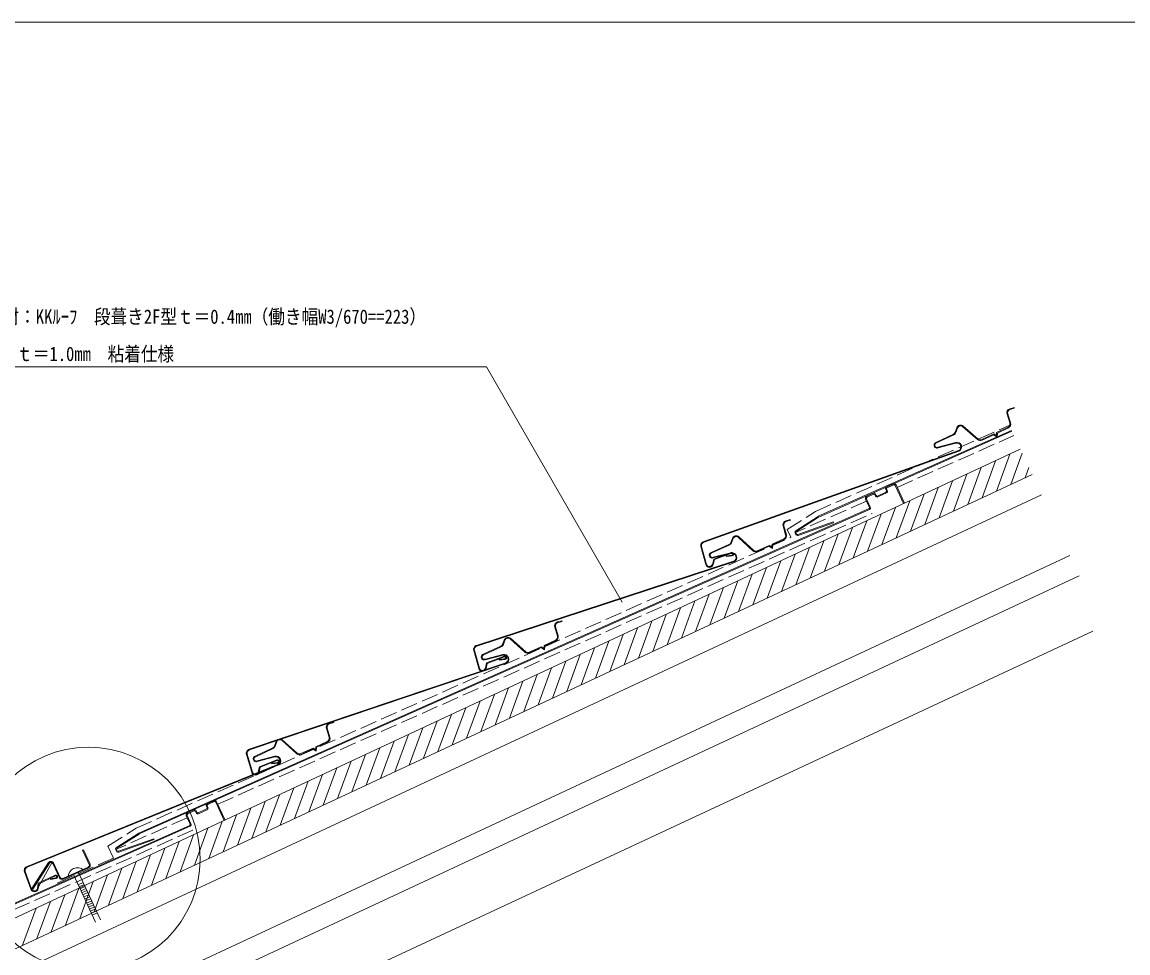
# Model space of a CAD drawing. Units: millimetres, scale not verified. Extents: x -873 to 873, y -615 to 615.
# Drawn here: x -68 to 526, y 115 to 615 of the extents above; entities that cross this region are included whole.
import ezdxf
from ezdxf.enums import TextEntityAlignment as Align

# ---------------------------------------------------------------- set-up
doc = ezdxf.new("R2010")
doc.units = ezdxf.units.MM
doc.header["$LTSCALE"] = 3
doc.linetypes.add('DASHED3', pattern=[4, 3, -1])
doc.layers.add('0-0_0', color=5, linetype='Continuous', lineweight=18)
doc.styles.add('ＭＳ ゴシック', font='')
doc.styles.get('ＭＳ ゴシック').set_extended_font_data('MS Gothic')

msp = doc.modelspace()

# ---------------------------------------------------------------- linework, layer by layer
at = {"layer": '0-0_0', "color": 4}
for p, q in [((181.166, 429.827), (-136.489, 429.827)), ((254.108, 303.487), (181.166, 429.827)), ((-60.273, 149), (-52.07, 163.992))]:
    msp.add_line(p, q, dxfattribs=at)
at = {"layer": '0-0_0'}
for p, q in [((460.688, 404.54), (462.181, 399.749)), ((462.581, 399.873), (461.088, 404.664)), ((462.167, 407.364), (464.447, 408.08)), ((462.291, 406.965), (464.572, 407.682)), ((464.447, 408.08), (464.572, 407.682)), ((445.144, 391.122), (437.172, 398.075)), ((422.487, 388.829), (432.106, 393.41)), ((431.926, 393.788), (422.528, 389.312)), ((432.868, 394.832), (433.697, 397.165)), ((433.262, 394.692), (434.09, 397.025)), ((444.87, 390.807), (436.898, 397.76)), ((447.322, 390.469), (453.562, 393.438)), ((453.562, 393.438), (455.336, 392.216)), ((454.977, 392.97), (455.109, 394.637)), ((461.216, 397.542), (455.109, 394.637)), ((455.336, 392.216), (455.507, 394.363)), ((461.396, 397.164), (455.507, 394.363)), ((433.084, 389.338), (423.581, 386.764)), ((423.721, 386.37), (433.193, 388.934)), ((297.856, 336.131), (434.679, 384.918)), ((434.858, 384.54), (297.981, 335.732)), ((340.42, 344.476), (341.787, 339.648)), ((342.189, 339.762), (340.822, 344.59)), ((341.971, 347.261), (344.27, 347.917)), ((342.086, 346.859), (344.385, 347.515)), ((344.27, 347.917), (344.385, 347.515)), ((324.53, 331.47), (316.743, 338.629)), ((296.296, 333.359), (298.958, 323.72)), ((296.699, 333.47), (299.362, 323.831)), ((301.82, 329.771), (311.556, 334.099)), ((311.386, 334.481), (301.874, 330.252)), ((312.355, 335.5), (313.244, 337.81)), ((312.745, 335.35), (313.634, 337.66)), ((324.247, 331.162), (316.46, 338.322)), ((326.69, 330.761), (333.005, 333.564)), ((333.005, 333.564), (334.746, 332.297)), ((334.407, 333.06), (334.583, 334.723)), ((340.764, 337.467), (334.583, 334.723)), ((334.746, 332.297), (334.974, 334.439)), ((340.934, 337.085), (334.974, 334.439)), ((302.477, 323.855), (303.211, 326.68)), ((312.427, 330.002), (302.859, 327.678)), ((302.99, 327.28), (312.525, 329.596)), ((303.211, 326.68), (312.604, 330.19)), ((303.561, 326.364), (312.751, 329.798)), ((312.977, 328.817), (309.836, 328.516)), ((309.876, 328.1), (309.836, 328.516)), ((309.876, 328.1), (313.017, 328.402)), ((175.853, 280.353), (313.905, 325.542)), ((314.075, 325.16), (175.967, 279.951)), ((302.882, 323.75), (303.561, 326.364)), ((219.363, 292.928), (221.655, 293.604)), ((219.48, 292.527), (221.773, 293.204)), ((221.655, 293.604), (221.773, 293.204)), ((217.835, 290.13), (219.245, 285.314)), ((219.646, 285.431), (218.237, 290.247)), ((179.365, 275.089), (189.063, 279.501)), ((188.89, 279.882), (179.415, 275.571)), ((189.85, 280.91), (190.719, 283.227)), ((190.241, 280.763), (191.11, 283.081)), ((201.78, 276.675), (193.93, 283.767)), ((202.059, 276.985), (194.21, 284.077)), ((204.225, 276.295), (210.516, 279.154)), ((210.516, 279.154), (212.268, 277.902)), ((211.922, 278.662), (212.084, 280.326)), ((218.241, 283.124), (212.084, 280.326)), ((212.268, 277.902), (212.477, 280.045)), ((218.414, 282.743), (212.477, 280.045)), ((174.303, 277.564), (177.049, 267.948)), ((174.705, 277.678), (177.451, 268.063)), ((189.97, 275.412), (180.423, 273.005)), ((180.557, 272.608), (190.072, 275.007)), ((181.275, 270.945), (190.638, 274.537)), ((181.628, 270.633), (190.788, 274.146)), ((191.022, 273.168), (187.885, 272.839)), ((53.834, 224.573), (191.487, 270.965)), ((191.66, 270.585), (53.952, 224.172)), ((180.567, 268.114), (181.275, 270.945)), ((180.972, 268.013), (181.628, 270.633)), ((187.928, 272.423), (187.885, 272.839)), ((187.928, 272.423), (191.066, 272.752)), ((96.74, 238.592), (99.027, 239.288)), ((96.862, 238.192), (99.149, 238.889)), ((99.027, 239.288), (99.149, 238.889)), ((95.238, 235.781), (96.689, 230.977)), ((97.089, 231.098), (95.638, 235.902)), ((67.333, 226.317), (68.182, 228.642)), ((67.726, 226.173), (68.575, 228.499)), ((79.3, 222.186), (71.389, 229.209)), ((79.577, 222.499), (71.666, 229.522)), ((89.425, 224.262), (89.572, 225.927)), ((95.704, 228.778), (89.572, 225.927)), ((89.777, 223.504), (89.967, 225.65)), ((95.88, 228.4), (89.967, 225.65)), ((52.309, 221.77), (55.139, 212.179)), ((52.709, 221.889), (55.54, 212.297)), ((56.9, 220.404), (66.559, 224.902)), ((66.382, 225.281), (56.946, 220.887)), ((67.501, 220.821), (57.976, 218.33)), ((58.113, 217.934), (67.607, 220.416)), ((81.749, 221.828), (88.014, 224.741)), ((88.014, 224.741), (89.777, 223.504)), ((-65.526, 161.668), (69.038, 216.377)), ((69.234, 216.008), (-65.384, 161.275)), ((58.655, 212.376), (59.339, 215.213)), ((59.061, 212.278), (59.694, 214.904)), ((59.339, 215.213), (68.67, 218.886)), ((59.694, 214.904), (68.823, 218.497)), ((69.066, 217.521), (65.931, 217.164)), ((65.979, 216.749), (65.931, 217.164)), ((65.979, 216.749), (69.113, 217.106)), ((-66.878, 158.777), (-63.467, 149.377)), ((-66.485, 158.92), (-63.074, 149.519)), ((-59.46, 152.661), (-50.371, 156.897)), ((-59.087, 152.374), (-50.195, 156.518)), ((-49.892, 155.559), (-52.999, 155.012)), ((-52.927, 154.6), (-52.999, 155.012)), ((-52.927, 154.6), (-49.82, 155.147)), ((-59.97, 149.788), (-59.46, 152.661)), ((-59.559, 149.715), (-59.087, 152.374))]:
    msp.add_line(p, q, dxfattribs=at)
at = {"layer": '0-0_0', "color": 6, "linetype": 'DASHED3'}
for p, q in [((357.853, 352.263), (461.831, 398.469)), ((342.7, 342.574), (357.853, 352.263)), ((342.7, 342.574), (344.647, 338.397)), ((-22.071, 172.479), (-19.109, 166.126)), ((-19.109, 166.126), (-49.329, 152.697))]:
    msp.add_line(p, q, dxfattribs=at)
at = {"layer": '0-0_0', "color": 7}
for p, q in [((359.347, 349.644), (463.099, 395.75)), ((359.55, 349.187), (463.302, 395.293)), ((395.692, 362.621), (391.161, 360.508)), ((395.554, 364.102), (395.934, 363.286)), ((396.387, 363.497), (396.007, 364.313)), ((396.037, 365.43), (399.481, 367.036)), ((399.693, 366.583), (396.249, 364.977)), ((400.623, 366.245), (405.187, 356.457)), ((401.076, 366.456), (405.64, 356.668)), ((-351.711, -26.282), (479.217, 361.186)), ((384.763, 358.849), (386.83, 354.416)), ((387.283, 354.628), (385.216, 359.06)), ((388.787, 362.049), (385.343, 360.444)), ((388.998, 361.596), (385.554, 359.99)), ((390.043, 360.539), (389.663, 361.354)), ((390.116, 361.566), (390.496, 360.75)), ((395.904, 362.168), (391.372, 360.055)), ((-5.424, 179.549), (386.579, 353.748)), ((386.783, 353.291), (-5.221, 179.092)), ((359.214, 349.573), (347.266, 341.933)), ((359.484, 349.151), (347.536, 341.512)), ((348.317, 339.881), (367.338, 346.638)), ((348.484, 339.409), (367.505, 346.167)), ((367.338, 346.638), (367.505, 346.167)), ((347.243, 339.929), (346.899, 340.668)), ((347.696, 340.14), (347.352, 340.879)), ((494.431, 328.559), (-351.711, -66.004)), ((31.267, 195.335), (34.711, 196.941)), ((34.922, 196.488), (31.478, 194.882)), ((35.852, 196.149), (40.417, 186.361)), ((36.305, 196.361), (40.87, 186.572)), ((24.016, 191.954), (20.572, 190.348)), ((24.228, 191.501), (20.784, 189.895)), ((25.272, 190.443), (24.892, 191.259)), ((25.345, 191.47), (25.726, 190.655)), ((30.922, 192.526), (26.39, 190.413)), ((31.133, 192.073), (26.601, 189.96)), ((30.783, 194.006), (31.163, 193.19)), ((31.617, 193.402), (31.236, 194.217)), ((19.992, 188.753), (22.059, 184.321)), ((22.512, 184.532), (20.445, 188.965)), ((-351.711, 17.667), (21.809, 183.653)), ((22.012, 183.196), (-351.508, 17.21)), ((-17.504, 171.838), (-5.556, 179.477)), ((-17.235, 171.416), (-5.287, 179.056)), ((-16.454, 169.785), (2.567, 176.543)), ((-16.286, 169.314), (2.734, 176.072)), ((2.567, 176.543), (2.734, 176.072)), ((-35.709, 170.316), (-35.256, 170.527)), ((-32.131, 162.643), (-35.709, 170.316)), ((-31.678, 162.855), (-35.256, 170.527)), ((-17.528, 169.834), (-17.872, 170.572)), ((-17.419, 170.784), (-17.074, 170.045)), ((-53.913, 163.682), (-62.863, 149.748)), ((-53.492, 163.412), (-62.442, 149.478)), ((-48.126, 155.536), (-51.744, 163.294)), ((-51.291, 163.506), (-47.673, 155.747)), ((-32.634, 161.306), (-46.363, 155.254)), ((-32.433, 160.848), (-46.162, 154.797)), ((-62.863, 149.748), (-62.442, 149.478))]:
    msp.add_line(p, q, dxfattribs=at)
at = {"layer": '0-0_0', "color": 3, "linetype": 'DASHED3'}
for p, q in [((401.675, 365.171), (464.367, 393.03)), ((385.224, 357.86), (346.836, 340.802)), ((36.905, 195.076), (388.313, 351.235)), ((20.453, 187.765), (-17.934, 170.706)), ((23.492, 181.118), (-327.866, 24.98))]:
    msp.add_line(p, q, dxfattribs=at)
at = {"layer": '0-0_0', "color": 253}
for p, q in [((-351.711, 3.509), (467.806, 385.656)), ((454.998, 363.133), (462.254, 383.067)), ((462.689, 366.719), (468.803, 383.518)), ((439.618, 355.961), (446.873, 375.895)), ((447.308, 359.547), (454.563, 379.481)), ((470.379, 370.305), (472.389, 375.828)), ((-351.711, -13.042), (474.145, 372.062)), ((424.237, 348.789), (431.492, 368.723)), ((431.927, 352.375), (439.183, 372.309)), ((416.547, 345.203), (423.802, 365.137)), ((401.166, 338.031), (408.422, 357.965)), ((408.857, 341.617), (416.112, 361.551)), ((385.786, 330.859), (393.041, 350.793)), ((393.476, 334.445), (400.731, 354.379)), ((378.095, 327.273), (385.351, 347.207)), ((362.715, 320.101), (369.97, 340.035)), ((370.405, 323.687), (377.661, 343.621)), ((347.334, 312.929), (354.59, 332.862)), ((355.025, 316.515), (362.28, 336.449)), ((339.644, 309.343), (346.899, 329.276)), ((324.264, 302.17), (331.519, 322.104)), ((331.954, 305.757), (339.209, 325.69)), ((308.883, 294.998), (316.138, 314.932)), ((316.573, 298.584), (323.829, 318.518)), ((301.193, 291.412), (308.448, 311.346)), ((285.812, 284.24), (293.068, 304.174)), ((293.502, 287.826), (300.758, 307.76)), ((270.432, 277.068), (277.687, 297.002)), ((278.122, 280.654), (285.377, 300.588)), ((262.741, 273.482), (269.997, 293.416)), ((247.361, 266.31), (254.616, 286.244)), ((255.051, 269.896), (262.306, 289.83)), ((231.98, 259.138), (239.236, 279.072)), ((239.671, 262.724), (246.926, 282.658)), ((224.29, 255.552), (231.545, 275.486)), ((208.909, 248.38), (216.165, 268.314)), ((216.6, 251.966), (223.855, 271.9)), ((201.219, 244.794), (208.474, 264.728)), ((185.839, 237.622), (193.094, 257.556)), ((193.529, 241.208), (200.784, 261.142)), ((170.458, 230.45), (177.713, 250.384)), ((178.148, 234.036), (185.404, 253.97)), ((162.768, 226.864), (170.023, 246.798)), ((147.387, 219.692), (154.643, 239.626)), ((155.077, 223.278), (162.333, 243.212)), ((132.007, 212.52), (139.262, 232.454)), ((139.697, 216.106), (146.952, 236.04)), ((124.316, 208.934), (131.572, 228.867)), ((108.936, 201.762), (116.191, 221.695)), ((116.626, 205.348), (123.881, 225.281)), ((93.555, 194.589), (100.811, 214.523)), ((101.246, 198.175), (108.501, 218.109)), ((85.865, 191.003), (93.12, 210.937)), ((70.484, 183.831), (77.74, 203.765)), ((78.175, 187.417), (85.43, 207.351)), ((55.104, 176.659), (62.359, 196.593)), ((62.794, 180.245), (70.049, 200.179)), ((47.414, 173.073), (54.669, 193.007)), ((32.033, 165.901), (39.288, 185.835)), ((39.723, 169.487), (46.979, 189.421)), ((16.652, 158.729), (23.908, 178.663)), ((24.343, 162.315), (31.598, 182.249)), ((8.962, 155.143), (16.218, 175.077)), ((-6.418, 147.971), (0.837, 167.905)), ((1.272, 151.557), (8.527, 171.491)), ((-21.799, 140.799), (-14.544, 160.733)), ((-14.109, 144.385), (-6.853, 164.319)), ((-29.489, 137.213), (-22.234, 157.147)), ((-44.87, 130.041), (-37.614, 149.975)), ((-37.179, 133.627), (-29.924, 153.561)), ((-60.25, 122.869), (-52.995, 142.803)), ((-52.56, 126.455), (-45.305, 146.389)), ((-67.941, 119.283), (-60.685, 139.217))]:
    msp.add_line(p, q, dxfattribs=at)
at = {"layer": '0-0_0', "color": 2}
for p, q in [((499.502, 317.683), (-351.711, -79.244)), ((-341.518, -107.592), (506.784, 287.977))]:
    msp.add_line(p, q, dxfattribs=at)
at = {"layer": '0-0_0', "color": 6}
for p, q in [((-28.725, 131.676), (-40.641, 157.23)), ((-26.006, 132.944), (-37.895, 158.44)), ((-35.359, 153.001), (-38.105, 151.791)), ((-37.609, 150.698), (-34.852, 151.914)), ((-34.345, 150.826), (-37.09, 149.616)), ((-33.837, 149.738), (-36.583, 148.528)), ((-33.33, 148.65), (-36.076, 147.44)), ((-32.823, 147.562), (-35.569, 146.352)), ((-32.315, 146.474), (-35.061, 145.264)), ((-31.808, 145.387), (-34.554, 144.176)), ((-31.301, 144.299), (-34.047, 143.089)), ((-30.794, 143.211), (-33.54, 142.001)), ((-30.286, 142.123), (-33.032, 140.913)), ((-29.779, 141.035), (-32.525, 139.825)), ((-29.272, 139.948), (-32.018, 138.737)), ((-28.765, 138.86), (-31.51, 137.65)), ((-28.257, 137.772), (-31.003, 136.562)), ((-27.75, 136.684), (-30.496, 135.474))]:
    msp.add_line(p, q, dxfattribs=at)
at = {"layer": '0-0_0', "color": 7}
msp.add_lwpolyline([(-873, -615), (873, -615), (873, 615), (-873, 615)], close=True, dxfattribs=at)
at = {"layer": '0-0_0'}
for points in [[(447.143, 390.847), (453.6, 393.919), (454.977, 392.97)], [(326.52, 331.143), (333.056, 334.044), (334.407, 333.06)], [(204.053, 276.676), (210.563, 279.634), (211.922, 278.662)], [(81.573, 222.207), (88.057, 225.222), (89.425, 224.262)]]:
    msp.add_lwpolyline(points, dxfattribs=at)
at = {"layer": '0-0_0', "color": 6, "linetype": 'DASHED3'}
msp.add_lwpolyline([(-22.071, 172.479), (-6.918, 182.167), (344.647, 338.397)], dxfattribs=at)
at = {"layer": '0-0_0', "color": 4}
msp.add_circle((-32.574, 165.638), 60, dxfattribs=at)
at = {"layer": '0-0_0'}
for centre, radius, start, end in [((462.843, 405.211), 2.256, 107.44013, 197.31004), ((462.843, 405.211), 1.839, 107.44013, 197.31004), ((435.744, 396.437), 2.173, 48.74427, 160.44013), ((435.744, 396.437), 1.755, 48.90505, 160.44013), ((460.426, 399.202), 1.839, 295.44013, 17.31004), ((460.426, 399.202), 2.256, 295.44013, 17.31004), ((431.135, 395.448), 1.839, 295.46794, 340.44013), ((431.135, 395.448), 2.256, 295.46794, 340.44013), ((423.09, 387.827), 1.588, 110.70437, 293.43148), ((423.09, 387.827), 1.17, 121.01791, 294.80038), ((433.755, 386.859), 2.568, 295.44013, 105.15156), ((433.755, 386.859), 2.15, 295.44013, 105.15156), ((446.353, 392.507), 2.256, 228.90505, 295.44013), ((446.353, 392.507), 1.839, 228.90505, 295.44013), ((342.591, 345.091), 2.256, 105.94013, 195.81004), ((342.591, 345.091), 1.839, 105.94013, 195.81004), ((315.272, 337.03), 2.173, 47.24427, 158.94013), ((315.272, 337.03), 1.755, 47.40505, 158.94013), ((340.018, 339.147), 1.839, 293.94013, 15.81004), ((340.018, 339.147), 2.256, 293.94013, 15.81004), ((298.471, 333.96), 2.256, 105.44181, 195.44221), ((298.471, 333.96), 1.839, 105.44181, 195.44221), ((310.639, 336.161), 1.839, 293.96794, 338.94013), ((310.639, 336.161), 2.256, 293.96794, 338.94013), ((302.397, 328.753), 1.588, 109.20437, 291.93148), ((302.397, 328.753), 1.17, 119.51791, 293.30038), ((313.033, 327.507), 2.568, 293.94013, 103.65156), ((313.033, 327.507), 2.15, 293.94013, 103.65156), ((312.928, 329.323), 0.925, 275.4878, 110.4878), ((312.928, 329.323), 0.507, 275.4878, 110.4878), ((325.774, 332.823), 2.256, 227.40505, 293.94013), ((325.774, 332.823), 1.839, 227.40505, 293.94013), ((300.916, 324.26), 2.031, 195.44221, 345.44221), ((300.916, 324.26), 1.613, 195.44221, 345.44221), ((220.001, 290.764), 2.256, 106.44013, 196.31004), ((220.001, 290.764), 1.839, 106.44013, 196.31004), ((217.48, 284.798), 1.839, 294.44013, 16.31004), ((217.48, 284.798), 2.256, 294.44013, 16.31004), ((176.472, 278.183), 2.256, 105.94181, 195.94221), ((176.472, 278.183), 1.839, 105.94181, 195.94221), ((188.128, 281.555), 1.839, 294.46794, 339.44013), ((188.128, 281.555), 2.256, 294.46794, 339.44013), ((192.754, 282.464), 2.173, 47.74427, 159.44013), ((192.754, 282.464), 1.755, 47.90505, 159.44013), ((179.951, 274.076), 1.588, 109.70437, 292.43148), ((179.951, 274.076), 1.17, 120.01791, 293.80038), ((190.598, 272.922), 2.568, 294.44013, 104.15156), ((190.598, 272.922), 2.15, 294.44013, 104.15156), ((190.97, 273.673), 0.925, 275.9878, 110.9878), ((190.97, 273.673), 0.507, 275.9878, 110.9878), ((203.292, 278.35), 2.256, 227.90505, 294.44013), ((203.292, 278.35), 1.839, 227.90505, 294.44013), ((179.002, 268.506), 2.031, 195.94221, 345.94221), ((179.002, 268.506), 1.613, 195.94221, 345.94221), ((97.398, 236.433), 2.256, 106.94013, 196.81004), ((97.398, 236.433), 1.839, 106.94013, 196.81004), ((65.606, 226.947), 1.839, 294.96794, 339.94013), ((65.606, 226.947), 2.256, 294.96794, 339.94013), ((70.223, 227.897), 2.173, 48.24427, 159.94013), ((70.223, 227.897), 1.755, 48.40505, 159.94013), ((94.929, 230.446), 1.839, 294.94013, 16.81004), ((94.929, 230.446), 2.256, 294.94013, 16.81004), ((54.473, 222.409), 2.256, 106.44181, 196.44221), ((54.473, 222.409), 1.839, 106.44181, 196.44221), ((57.494, 219.397), 1.588, 110.20437, 292.93148), ((57.494, 219.397), 1.17, 120.51791, 294.30038), ((68.151, 218.336), 2.568, 294.94013, 104.65156), ((68.151, 218.336), 2.15, 294.94013, 104.65156), ((80.798, 223.874), 2.256, 228.40505, 294.94013), ((80.798, 223.874), 1.839, 228.40505, 294.94013), ((69.009, 218.025), 0.925, 276.4878, 111.4878), ((69.009, 218.025), 0.507, 276.4878, 111.4878), ((57.087, 212.754), 2.031, 196.44221, 346.44221), ((57.087, 212.754), 1.613, 196.44221, 346.44221), ((-64.757, 159.547), 2.256, 109.94181, 199.94221), ((-64.757, 159.547), 1.839, 109.94181, 199.94221), ((-49.98, 156.059), 0.925, 279.9878, 114.9878), ((-49.98, 156.059), 0.507, 279.9878, 114.9878), ((-61.558, 150.069), 2.031, 199.94221, 349.94221), ((-61.558, 150.069), 1.613, 199.94221, 349.94221)]:
    msp.add_arc(centre, radius, start, end, dxfattribs=at)
at = {"layer": '0-0_0', "color": 7}
for centre, radius, start, end in [((396.46, 364.524), 1, 115, 205), ((395.481, 363.075), 0.5, 295, 25), ((395.481, 363.075), 1, 295, 25), ((396.46, 364.524), 0.5, 115, 205), ((399.989, 365.949), 1.2, 25, 115), ((399.989, 365.949), 0.7, 25, 115), ((385.85, 359.356), 1.2, 115, 205), ((385.85, 359.356), 0.7, 115, 205), ((389.21, 361.143), 1, 25, 115), ((389.21, 361.143), 0.5, 25, 115), ((390.949, 360.961), 1, 205, 295), ((390.949, 360.961), 0.5, 205, 295), ((386.376, 354.205), 0.5, 293.95954, 25), ((386.376, 354.205), 1, 293.95954, 25), ((359.753, 348.73), 1, 113.95954, 122.59464), ((359.753, 348.73), 0.5, 113.95954, 122.59464), ((347.805, 341.091), 1, 122.59464, 205), ((348.149, 340.352), 1, 205, 289.55967), ((347.805, 341.091), 0.5, 122.59464, 205), ((348.149, 340.352), 0.5, 205, 289.55967), ((35.218, 195.853), 1.2, 25, 115), ((35.218, 195.853), 0.7, 25, 115), ((21.079, 189.261), 1.2, 115, 205), ((24.439, 191.048), 1, 25, 115), ((24.439, 191.048), 0.5, 25, 115), ((26.179, 190.866), 1, 205, 295), ((26.179, 190.866), 0.5, 205, 295), ((31.689, 194.429), 1, 115, 205), ((30.71, 192.979), 0.5, 295, 25), ((30.71, 192.979), 1, 295, 25), ((31.689, 194.429), 0.5, 115, 205), ((21.079, 189.261), 0.7, 115, 205), ((21.606, 184.11), 0.5, 293.95954, 25), ((21.606, 184.11), 1, 293.95954, 25), ((-5.018, 178.635), 1, 113.95954, 122.59464), ((-5.018, 178.635), 0.5, 113.95954, 122.59464), ((-16.966, 170.995), 1, 122.59464, 205), ((-16.621, 170.256), 1, 205, 289.55967), ((-16.966, 170.995), 0.5, 122.59464, 205), ((-16.621, 170.256), 0.5, 205, 289.55967), ((-52.651, 162.872), 1.5, 25, 147.28677), ((-52.651, 162.872), 1, 25, 147.28677), ((-33.038, 162.221), 1, 293.78617, 25), ((-33.038, 162.221), 1.5, 293.78617, 25), ((-46.767, 156.169), 1.5, 205, 293.78617), ((-46.767, 156.169), 1, 205, 293.78617)]:
    msp.add_arc(centre, radius, start, end, dxfattribs=at)
at = {"layer": '0-0_0', "color": 6}
msp.add_arc((-38.512, 156.119), 4.876, 46.41061, 181.16174, dxfattribs=at)

# ---------------------------------------------------------------- texts
at = {"layer": '0-0_0', "color": 3, "style": 'ＭＳ ゴシック', "width": 0.85}
for s, p in [('新設屋根材：KKﾙｰﾌ\u3000段葺き2F型ｔ＝0.4㎜（働き幅W3/670==223）', (-114.364, 450.702)), ('ｺﾞﾑｱｽﾙｰﾌｨﾝｸﾞｔ＝1.0㎜\u3000粘着仕様', (-124.864, 430.702))]:
    msp.add_text(s, height=7.698, dxfattribs=at).set_placement(p, align=Align.BOTTOM_LEFT)

doc.saveas('drawing.dxf')
